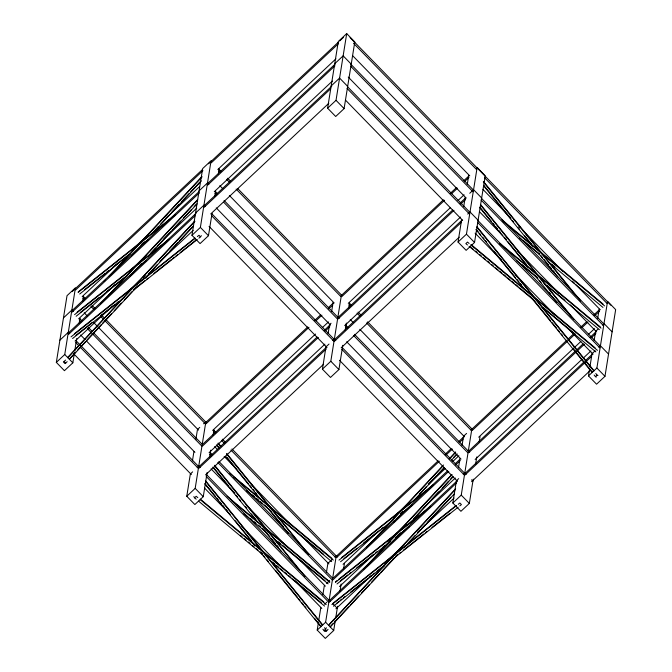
<?xml version="1.0" encoding="UTF-8"?>
<svg xmlns="http://www.w3.org/2000/svg" width="672" height="672" viewBox="0 0 672 672"><rect width="100%" height="100%" fill="white"/><g stroke="black" fill="none" stroke-linecap="round" stroke-linejoin="round"><path stroke-width="1.01" d="M56.339 362.393L67.024 295.68L75.432 287.801L64.747 354.514L56.339 362.393L64.428 370.692L72.836 362.813L74.458 352.699M74.777 350.683L76.726 338.554M79.153 323.392L79.96 318.335M82.715 301.148L83.521 296.1M191.974 235.292L202.658 168.58L211.075 160.7L200.382 227.413L191.974 235.292L200.063 243.592L208.471 235.712L212.033 213.469M214.788 196.291L215.594 191.234M218.35 174.048L219.156 169M207.152 472.408L203.272 496.667L194.863 504.546L186.774 496.247L190.336 474.012L192.629 471.862M192.444 460.866L193.897 451.769M195.838 439.639L197.459 429.534L199.752 427.384M186.774 496.247L195.182 488.368L205.867 421.655L203.574 423.805M209.58 457.246L210.714 450.164M213.142 435.002L213.956 429.954M327.608 108.192L338.302 41.479L346.71 33.6L354.791 41.899L344.106 108.612L335.698 116.491L327.608 108.192L336.025 100.313L346.71 33.6M342.787 345.307L338.906 369.566L330.498 377.446L322.409 369.146L325.97 346.912L329.028 344.047M328.079 333.766L329.532 324.668L331.061 323.24M331.64 311.531L333.094 302.434M322.409 369.146L330.817 361.267L341.502 294.554M345.223 330.145L346.349 323.072M348.785 307.91L349.591 302.854M335.32 620.416L333.698 630.521L325.29 638.4L317.209 630.101L318.343 623.028M318.662 621.004L320.771 607.866M322.871 594.72L324.332 585.623M326.432 572.485L327.894 563.388L332.48 559.087M317.209 630.101L325.618 622.222L336.302 555.509L337.646 556.895M335.647 618.391L337.588 606.262M340.015 591.1L341.149 584.027M343.577 568.865L344.392 563.808M458.044 242.046L466.452 234.167L477.137 167.454L485.226 175.753L474.541 242.466L466.133 250.345L458.044 242.046L461.605 219.811M463.714 206.674L465.167 197.576M467.275 184.43L468.728 175.333M473.222 479.161L469.342 503.42L460.925 511.3L452.844 503L456.406 480.766L458.699 478.615M458.506 467.628L459.967 458.531M462.067 445.385L463.529 436.288L466.586 433.423M452.844 503L461.252 495.121L471.937 428.408L470.408 429.845M475.65 463.999L476.784 456.926M479.212 441.764L480.026 436.708M588.479 375.9L596.887 368.021L607.572 301.308L615.661 309.607L604.976 376.32L596.568 384.199L588.479 375.9L589.613 368.827M589.932 366.803L592.04 353.665L595.098 350.801M594.14 340.528L595.602 331.43L597.895 329.28M597.702 318.284L599.164 309.187M198.92 238.19L201.457 235.721M104.093 281.526L105.521 279.997M109.091 276.167L201.886 176.61M110.578 274.999L201.953 176.971M141.347 244.843L143.489 242.55M153.485 231.823L158.483 226.464M160.625 224.171L168.47 215.746M172.04 211.915L179.18 204.254M181.322 201.961L189.176 193.536M190.604 191.999L199.886 182.045M131.418 255.931L144.27 242.147M151.402 234.486L201.373 180.877M100.531 303.769L197.61 199.618M108.444 295.705L197.677 199.979M150.637 253.294L155.635 247.934M157.063 246.406L170.621 231.857M172.049 230.32L180.617 221.13M183.473 218.072L191.327 209.647M194.183 206.581L196.325 204.28M129.998 275.864L138.566 266.675M139.994 265.146L141.422 263.617M147.84 256.721L197.098 203.876M67.704 357.403L194.762 221.088M64.462 363.065L63.42 361.998L65.621 360.066M67.763 357.764L194.83 221.449M69.98 358.243L75.692 352.12M77.834 349.818L85.688 341.393M87.108 339.864L101.388 324.551M102.816 323.014L111.384 313.824M114.24 310.758L121.38 303.106M124.228 300.04L132.082 291.614M133.51 290.086L135.652 287.784M148.504 274L157.072 264.81M159.919 261.752L167.773 253.327M169.915 251.026L177.769 242.6M179.197 241.072L193.477 225.758M64.982 363.602L67.183 361.67M69.325 359.369L137.861 285.852M144.992 278.191L193.536 226.12M366.383 547.705L443.478 464.999M449.19 458.875L455.616 451.979M369.306 545.009L442.831 466.124M449.963 458.472L455.675 452.34M400.789 514.088L402.931 511.787M419.345 494.172L426.485 486.52M428.627 484.218L436.481 475.793M437.909 474.264L443.621 468.14M453.608 457.414L456.464 454.356M393.708 522.11L395.136 520.573M396.564 519.044L403.704 511.384M413.7 500.665L444.394 467.737M451.534 460.076L457.246 453.953M363.535 569.184L451.34 474.986M366.458 566.479L452.113 474.583M395.8 537.852L400.084 533.257M413.641 518.708L428.635 502.631M430.063 501.094L438.631 491.904M442.193 488.074L448.619 481.186M450.761 478.884L452.903 476.591M390.146 544.345L400.856 532.854M410.138 522.9L452.97 476.952M329.28 624.347L455.633 488.796M326.491 627.774L325.063 629.303L326.626 630.916L328.054 629.378M328.625 625.472L454.978 489.922M330.842 625.951L332.984 623.658M334.412 622.129L348.692 606.808M350.12 605.279L358.688 596.089M361.544 593.023L369.39 584.598M371.532 582.305L379.386 573.88M380.814 572.342L394.38 557.794M395.808 556.265L397.236 554.736M407.938 543.245L415.078 535.584M417.934 532.526L425.074 524.866M427.216 522.564L450.769 497.297M330.196 627.085L397.295 555.097M404.435 547.436L454.398 493.828M72.164 291.614L202.465 169.512M208.564 163.8L338.1 42.412M339.62 40.984L343.434 37.414M75.676 289.901L202.927 170.654M211.31 162.8L338.562 43.554M82.194 296.587L118.012 263.029M134.778 247.321L148.487 234.469M166.018 218.047L199.542 186.631M217.829 169.495L335.941 58.817M63.462 317.915L71.87 310.036L73.223 311.422M199.097 190.814L207.514 182.935L208.858 184.321M334.732 63.714L343.148 55.835L351.229 64.134M72.408 310.279L198.904 191.755M208.043 183.179L335.303 63.941M72.114 312.136L199.366 192.889M207.749 185.035L335 65.789M78.632 318.83L115.214 284.55M131.972 268.842L143.405 258.132M144.925 256.704L146.454 255.276M163.976 238.854L196.745 208.152M214.267 191.73L332.38 81.052M59.9 340.15L68.309 332.27L69.661 333.656M195.535 213.058L203.944 205.17L205.296 206.556M331.17 85.957L339.587 78.078L347.668 86.377M68.846 332.522L196.098 213.276M204.481 205.422L331.741 86.176M68.552 334.37L195.04 215.838M204.187 207.27L330.683 88.746M75.071 341.065L109.36 308.935M110.888 307.507L112.409 306.079M126.126 293.227L139.079 281.089M142.892 277.519L145.177 275.377M161.179 260.375L193.183 230.387M210.706 213.965L328.818 103.286M205.64 422.612L307.751 326.936M314.605 320.502L320.704 314.79M328.322 307.65L333.656 302.652M341.275 295.512L443.386 199.836M450.248 193.41L456.338 187.698M463.957 180.558L468.535 176.274M206.111 423.755L308.977 327.356M315.832 320.93L321.93 315.218M328.793 308.792L332.598 305.222M341.746 296.654L444.612 200.256M451.475 193.83L457.565 188.118M464.428 181.692L468.997 177.408M212.629 430.45L315.496 334.051M322.358 327.625L328.457 321.913M348.264 303.349L450.374 207.665M457.993 200.525L464.092 194.813M469.753 193.276L473.575 189.689L481.664 197.988M202.843 444.133L317.142 337.033M323.996 330.607L329.33 325.609M338.478 317.041L452.777 209.933M459.64 203.507L465.73 197.795M202.549 445.99L318.368 337.453M325.231 331.027L329.801 326.743M338.184 318.889L454.003 210.361M460.866 203.935L465.436 199.643M209.068 452.684L324.895 344.148M344.702 325.584L460.53 217.048M197.215 467.561L198.744 466.124L200.096 467.51M332.85 340.46L334.379 339.032L335.731 340.41M467.72 214.082L470.014 211.932L478.103 220.231M199.282 466.376L326.533 347.13M334.916 339.276L462.168 220.03M198.988 468.224L326.239 348.986M334.622 341.132L461.11 222.6M205.506 474.919L323.618 364.241M341.141 347.819L459.253 237.149M196.182 499.162L194.578 497.818L196.207 496.297L197.812 497.633M334.774 556.945L336.302 555.509M336.076 556.466L438.186 460.79M445.04 454.364L451.139 448.652M458.758 441.512L464.092 436.514M471.71 429.374L566.958 340.116M568.487 338.688L573.821 333.69M580.675 327.264L586.774 321.552M593.628 315.126L599.726 309.414M336.538 557.609L439.412 461.21M445.502 455.498L452.365 449.072M459.22 442.646L463.033 439.076M472.172 430.508L575.047 334.118M581.902 327.684L588 321.972M594.854 315.546L599.432 311.262M343.064 564.304L377.353 532.165M393.355 517.171L408.593 502.891M428.408 484.327L445.166 468.619M452.794 461.479L458.884 455.767M478.699 437.203L580.81 341.519M588.428 334.379L594.518 328.667M326.626 583.481L329.683 580.608M602.482 324.979L604.01 323.551L612.1 331.85M333.278 577.996L447.577 470.887M455.196 463.747L459.766 459.463M468.913 450.895L575.593 350.927M577.114 349.499L583.212 343.787M590.066 337.361L595.4 332.363M332.976 579.844L448.804 471.316M455.658 464.89L460.236 460.597M468.611 452.743L584.438 344.215M591.293 337.789L595.871 333.505M339.503 586.538L373.792 554.408M387.509 541.556L406.56 523.706M423.318 507.998L455.322 478.002M475.138 459.438L581.818 359.478M583.338 358.05L590.957 350.91M324.593 604.279L326.886 602.129M463.285 474.314L464.814 472.886L466.158 474.264M598.92 347.222L600.449 345.786L608.538 354.085M329.717 600.23L456.968 480.984M465.352 473.13L584.22 361.738M585.749 360.31L592.603 353.884M329.414 602.087L456.674 482.84M465.049 474.986L591.545 356.454M335.941 608.773L371.75 575.215M384.703 563.077L404.519 544.513M417.472 532.375L420.521 529.519M422.041 528.091L454.045 498.103M471.576 481.681L589.68 371.003M322.888 629.227L324.206 630.848L325.836 629.328L324.517 627.698M594.157 375.026L595.476 376.656L597.106 375.127L597.971 375.572M78.221 291.892L175.022 215.04M78.145 292.412L170.024 219.467M84.706 289.59L105.218 273.311M106.856 272.009L108.503 270.707M112.602 267.448L128.184 255.074M141.313 244.65L144.598 242.046M79.708 294.017L130.57 253.638M141.238 245.171L147.798 239.954M77.12 312.178L169 239.232M74.584 314.647L167.278 241.046M80.329 312.48L99.196 297.503M106.579 291.64L124.622 277.309M140.213 264.936L141.851 263.634M76.146 316.252L127.008 275.873M138.491 266.75L145.874 260.896M74.382 333.766L194.972 238.022M71.022 336.882L194.888 238.535M197.35 236.586L198.996 235.284L200.558 236.888M75.944 335.37L92.35 322.342M100.556 315.832L115.324 304.105M116.962 302.803L118.6 301.501M133.367 289.783L144.85 280.661M146.496 279.359L148.134 278.057M153.88 273.496L171.108 259.82M172.746 258.518L174.384 257.216M176.022 255.914L177.668 254.612M180.13 252.655L196.535 239.627M72.584 338.495L124.27 297.461M133.291 290.296L197.274 239.492M341.552 557.651L433.423 484.705M339.007 560.12L431.71 486.52M343.938 558.608L357.059 548.184M363.619 542.976L380.033 529.948M381.671 528.646L383.309 527.344M400.537 513.668L402.998 511.711M340.578 561.725L393.078 520.044M400.462 514.181L411.944 505.067M335.53 581.843L337.168 580.541M338.806 579.239L430.685 506.293M335.446 582.355L425.687 510.712M340.376 580.843L347.752 574.98M349.398 573.678L351.036 572.376M356.782 567.823L374.01 554.14M375.648 552.838L377.286 551.536M383.032 546.974L384.67 545.672M397.799 535.256L400.26 533.299M337.016 583.968L390.331 541.632M395.254 537.726L409.206 526.646M332.783 603.431L455.834 505.73M331.884 604.598L456.574 505.596M458.22 504.294L459.858 502.992L461.42 504.596L459.782 505.898M336.815 603.086L338.453 601.776M340.091 600.474L341.729 599.172M343.375 597.87L345.013 596.568M350.759 592.007L367.987 578.332M369.625 577.03L371.263 575.728M372.901 574.426L374.548 573.124M377.009 571.166L381.931 567.26M395.875 556.189L397.513 554.887M399.16 553.585L400.798 552.283M403.259 550.326L423.763 534.047M425.41 532.745L427.048 531.434M431.97 527.528L450.013 513.198M333.455 606.203L384.308 565.824M392.515 559.306L458.144 507.2M326.626 630.916L325.853 631.319L324.803 630.244M595.476 376.656L596.341 377.101M324.206 630.848L325.072 631.294M501.942 219.811L603.036 304.021M502.681 221.021L604.582 305.903M523.58 240.719L539.633 254.083M551.662 264.113L554.87 266.784M519.515 237.913L539.574 254.621M548.394 261.979L602.96 307.423M499.985 243.382L600.281 326.928M499.926 243.919L601.02 328.138M521.623 264.289L536.869 276.99M547.302 285.676L564.95 300.384M516.751 260.82L537.617 278.2M544.034 283.542L599.399 329.666M471.551 244.902L595.115 347.827M469.081 243.432L467.477 242.096L465.847 243.625L467.46 244.961M470.686 244.776L597.458 350.372M471.526 247.766L473.13 249.102M475.541 251.101L477.145 252.445M479.548 254.444L481.152 255.78M483.563 257.788L485.167 259.123M487.57 261.131L489.174 262.466M491.585 264.474L493.189 265.81M495.6 267.817L498.002 269.816M499.607 271.152L502.018 273.16M503.622 274.495L506.024 276.503M507.629 277.838L510.04 279.846M511.644 281.182L514.055 283.189M515.659 284.525L518.062 286.532M519.666 287.868L533.308 299.225M543.74 307.919L575.03 333.984M469.064 246.296L534.853 301.106M542.077 307.121L595.837 351.901M229.866 473.34L331.766 558.222M233.822 477.221L333.312 560.095M252.311 494.911L254.722 496.919M256.326 498.254L258.728 500.262M260.333 501.598L262.744 503.605M264.348 504.941L266.75 506.948M280.392 518.305L323.719 554.4M246.632 490.778L271.513 511.493M277.124 516.172L331.682 561.624M227.111 496.247L329.809 581.792M231.865 500.791L329.75 582.338M250.354 518.49L251.958 519.826M254.369 521.833L255.973 523.169M258.376 525.176L260.786 527.176M262.391 528.511L264.793 530.519M278.435 541.884L280.846 543.883M282.45 545.227L324.971 580.65M243.877 513.685L267.145 533.064M273.563 538.415L328.121 583.859M200.281 499.094L323.845 602.028M200.222 499.64L326.189 604.573M240.374 535.382L241.979 536.718M244.381 538.717L245.986 540.061M248.396 542.06L250.001 543.396M252.412 545.404L254.016 546.739M256.418 548.747L258.023 550.082M260.434 552.09L262.038 553.426M272.471 562.111L274.873 564.119M276.478 565.454L278.888 567.462M280.493 568.798L282.895 570.805M284.5 572.141L286.91 574.148M288.515 575.484L290.926 577.483M292.53 578.827L321.409 602.885M198.593 501.161L262.777 554.635M270.808 561.313L324.559 606.094M350.087 37.582L610.949 305.298M353.455 43.201L476.557 169.537M484.621 177.803L606.992 303.391M352.531 55.566L469.778 175.888M482.966 189.428L510.082 217.249M518.868 226.271L520.338 227.774M522.539 230.034L562.834 271.396M572.359 281.165L574.56 283.424M576.03 284.928L600.205 309.742M350.918 64.336L473.29 189.916M481.354 198.19L603.725 323.778M350.624 66.192L472.996 191.772M481.06 200.046L603.431 325.626M348.239 77.053L466.217 198.122M479.405 211.663L502.849 235.729M504.319 237.233L506.52 239.484M517.507 250.765L559.272 293.63M570.268 304.912L596.644 331.985M347.357 86.57L469.728 212.159M477.792 220.424L600.163 346.013M347.063 88.427L469.434 214.007M477.498 222.281L599.869 347.861M345.408 100.044L462.655 220.366M475.112 233.15L501.488 260.224M515.407 274.504L554.98 315.118M567.437 327.902L593.082 354.22M336.025 100.313L344.106 108.612M466.452 234.167L474.541 242.466M596.887 368.021L604.976 376.32M218.845 169.193L221.046 171.452M227.64 178.223L230.572 181.23M237.896 188.748L341.947 295.529M349.28 303.055L351.473 305.306M358.075 312.077L361.007 315.084M367.601 321.854L472.382 429.391M218.551 171.049L220.013 172.553M226.607 179.323L229.538 182.33M236.132 189.101L340.922 296.629M348.978 304.903L350.448 306.407M357.042 313.177L359.974 316.184M366.568 322.955L471.358 430.492M219.828 185.674L222.76 188.681M229.354 195.451L334.144 302.988M350.263 319.536L353.195 322.543M359.789 329.305L464.57 436.842M337.94 316.789L339.293 318.175M468.376 450.643L469.72 452.029M215.284 191.436L217.484 193.687M224.078 200.458L337.655 317.016M345.719 325.29L347.911 327.541M354.514 334.312L468.09 450.87M214.99 193.284L216.451 194.788M223.784 202.314L337.361 318.872M345.416 327.146L346.886 328.65M353.48 335.412L467.796 452.726M216.266 207.917L330.574 325.223M346.702 341.771L461.009 459.077M471.551 479.8L472.903 481.186M211.722 213.671L334.093 339.251M342.157 347.525L464.528 473.113M211.428 215.527L333.799 341.107M341.855 349.381L464.234 474.961M209.042 226.388L327.012 347.466M339.469 360.251L457.447 481.32M200.382 227.413L208.471 235.712M330.817 361.267L338.906 369.566M461.252 495.121L469.342 503.42M83.21 296.293L85.411 298.553M92.005 305.323L94.937 308.33M101.531 315.092L104.462 318.1M105.924 319.603L206.312 422.629M213.646 430.147L215.838 432.407M222.432 439.177L225.364 442.184M231.966 448.955L336.748 556.483M82.916 298.15L84.378 299.653M90.972 306.424L93.904 309.431M100.498 316.193L103.429 319.2M104.899 320.712L205.288 423.73M213.343 432.004L214.813 433.507M221.407 440.278L224.339 443.285M230.933 450.055L335.714 557.584M84.193 312.774L87.125 315.781M93.719 322.552L198.5 430.088M214.628 446.628L217.56 449.635M224.154 456.406L236.611 469.19M251.261 484.226L290.833 524.84M303.29 537.625L328.936 563.942M79.649 318.536L81.85 320.788M88.444 327.558L92.106 331.313M93.568 332.816L202.02 444.116M210.084 452.39L212.276 454.642M218.87 461.412L332.455 577.97M79.355 320.384L80.816 321.888M87.41 328.658L201.726 445.973M209.782 454.238L211.252 455.742M217.846 462.512L332.153 579.827M80.632 335.009L85.025 339.528M86.495 341.032L194.939 452.323M211.067 468.871L234.511 492.929M246.238 504.966L286.541 546.328M298.998 559.104L325.374 586.177M329.179 599.987L330.523 601.364M333.22 604.136L337.268 608.286M76.087 340.771L198.458 466.351M206.522 474.625L328.894 600.205M75.793 342.619L78.725 345.635M80.186 347.138L198.164 468.208M206.22 476.482L328.591 602.062M73.408 353.489L191.377 474.558M204.574 488.099L230.219 514.416M241.945 526.453L282.979 568.562M294.697 580.591L321.812 608.42M64.747 354.514L72.836 362.813M195.182 488.368L203.272 496.667M325.618 622.222L333.698 630.521M64.193 361.595L65.755 363.199M483.512 181.507L580.65 301.014M483.302 181.877L575.82 295.697M483.865 185.472L507.654 214.738M508.973 216.367L510.955 218.803M512.282 220.433L513.601 222.054M518.23 227.749L519.548 229.37M524.832 235.88L531.443 244.012M540.691 255.394L542.674 257.83M544.001 259.451L548.621 265.146M549.948 266.776L551.267 268.397M553.249 270.833L554.568 272.462M483.664 185.842L532.56 246.002M538.507 253.319L557.668 276.898M480.614 204.557L573.779 319.192M480.404 204.926L571.595 317.117M480.304 207.707L491.534 221.533M492.862 223.154L494.18 224.784M495.499 226.405L497.482 228.85M498.809 230.471L500.128 232.1M508.057 241.853L526.562 264.617M536.474 276.814L537.793 278.443M539.776 280.879L541.094 282.509M549.024 292.261L550.351 293.891M479.438 207.262L528.335 267.422M534.946 275.554L556.752 302.383M477.053 226.8L594.006 370.692M476.843 227.161L593.804 371.062M595.787 373.498L597.106 375.127M476.742 229.95L478.061 231.571M479.388 233.201L480.707 234.822M482.689 237.266L484.008 238.888M485.335 240.517L486.654 242.147M493.92 251.084L515.726 277.914M517.054 279.544L519.036 281.98M520.355 283.601L521.674 285.23M533.568 299.863L550.754 321.006M552.073 322.627L556.702 328.322M558.02 329.944L559.339 331.573M561.322 334.009L562.649 335.639M573.216 348.642L592.376 372.221M475.877 229.505L524.773 289.666M530.72 296.982L592.175 372.59M218.19 443.024L220.828 446.275M226.775 453.592L308.717 554.4M217.98 443.394L220.626 446.645M226.573 453.961L306.524 552.334M217.879 446.174L219.206 447.804M227.136 457.556L248.279 483.571M249.598 485.201L251.58 487.637M252.899 489.266L254.226 490.888M255.545 492.517L256.864 494.138M268.758 508.771L283.298 526.663M216.35 444.914L218.996 448.165M225.607 456.296L259.963 498.574M266.574 506.705L288.38 533.534M214.628 465.259L305.155 576.643M214.418 465.629L299.662 570.503M213.662 467.603L228.858 486.301M230.177 487.922L234.805 493.618M236.124 495.239L237.443 496.868M239.425 499.304L240.752 500.934M245.372 506.621L246.7 508.25M251.32 513.937L255.948 519.632M264.541 530.2L269.825 536.701M271.144 538.331L275.772 544.018M277.091 545.647L278.418 547.268M212.789 467.158L257.065 521.623M262.349 528.125L281.518 551.704M205.775 480.992L322.736 624.893M205.573 481.362L322.535 625.262M205.472 484.142L215.384 496.339M216.703 497.969L218.686 500.405M220.004 502.034L221.332 503.656M222.65 505.285L223.969 506.906M225.952 509.351L227.279 510.972M235.208 520.733L251.723 541.052M260.98 552.434L262.298 554.064M263.617 555.685L264.944 557.315M266.927 559.751L268.246 561.38M275.512 570.318L297.318 597.148M298.645 598.777L299.964 600.398M301.946 602.843L303.265 604.464M304.592 606.094L305.911 607.715M314.504 618.29L321.107 626.422M204.607 483.697L254.822 545.488M260.114 551.989L320.905 626.783M193.838 496.616L194.578 497.818"/></g></svg>
